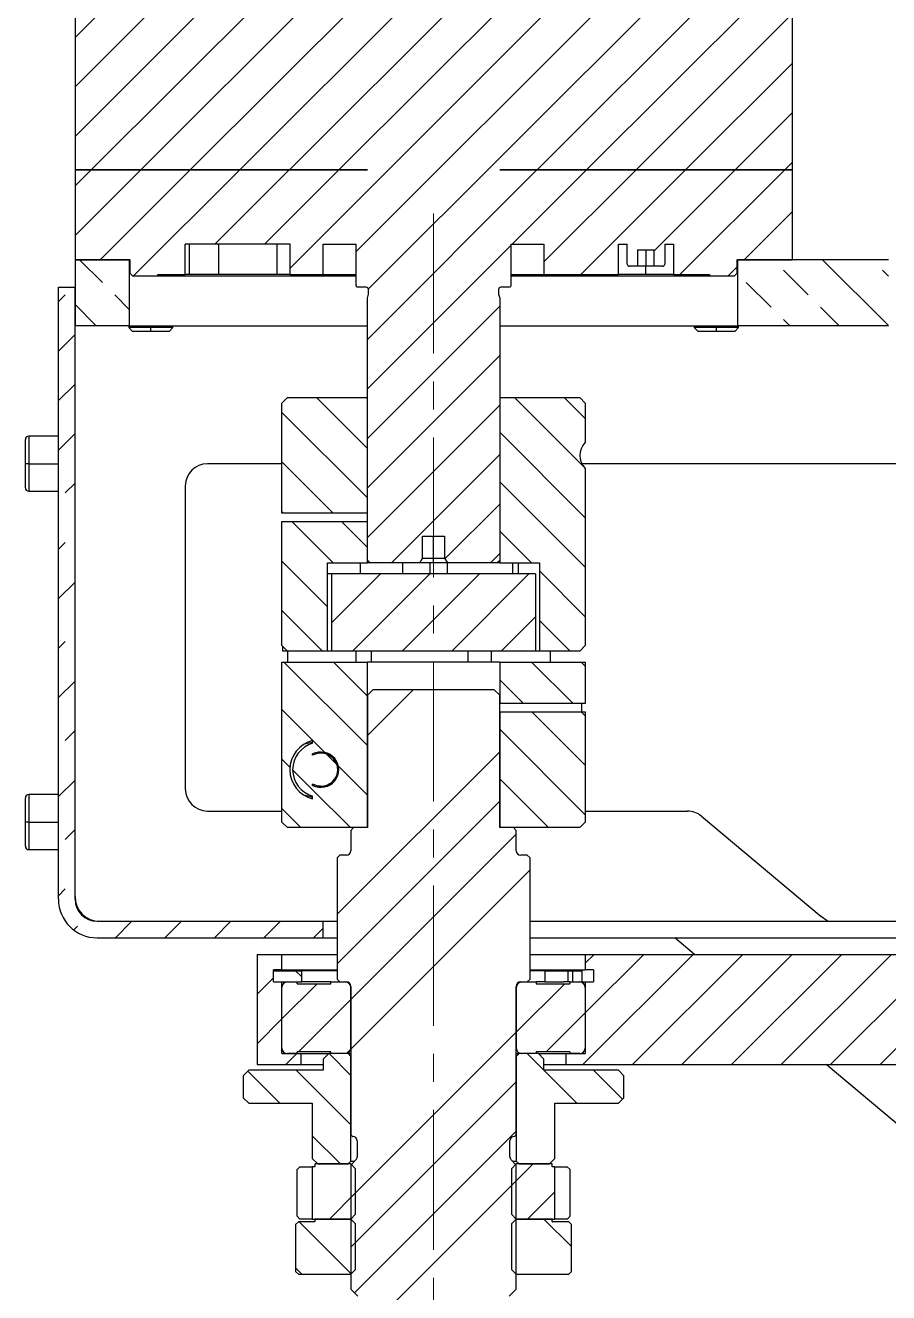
# Model space of a CAD drawing. Header units: millimetres. Extents: x 15 to 1184, y 5 to 836.
# Drawn here: x 144.6 to 222.8, y 569.6 to 684.5 of the extents above; entities that cross this region are included whole.
import ezdxf

# ---------------------------------------------------------------- set-up
doc = ezdxf.new("R2010")
doc.units = ezdxf.units.MM
doc.linetypes.add('CENTERX2', pattern=[20.32, 12.7, -2.54, 2.54, -2.54])
pattern_1 = [(135, (0, 0), (-8.98026, -8.98026), []), (135, (-2e-14, 4.49), (-8.98026, -8.98026), [3.175, -1.5875]), (135, (-3e-14, 8.98), (-8.98026, -8.98026), [3.175, -1.5875]), (135, (-5e-14, 13.47), (-8.98026, -8.98026), [3.175, -1.5875])]
pattern_2 = [(135, (0, 0), (-13.4704, -13.4704), []), (135, (-2e-14, 4.49), (-13.4704, -13.4704), []), (135, (-3e-14, 8.98), (-13.4704, -13.4704), []), (135, (-5e-14, 13.47), (-13.4704, -13.4704), [])]

msp = doc.modelspace()

# ---------------------------------------------------------------- hatches: boundary and pattern name
at = {"linetype": 'Continuous', "lineweight": 18}
h = msp.add_hatch(dxfattribs=at)
h.set_pattern_fill('ANSI31', style=0)
edge = h.paths.add_edge_path(flags=0)
edge.add_line((215.2725, 732.5925), (215.2725, 746.7925))
edge.add_line((215.2725, 746.7925), (205.6725, 746.7925))
edge.add_line((205.6725, 746.7925), (205.6725, 748.3425))
edge.add_line((205.6725, 748.3425), (203.0725, 748.3425))
edge.add_line((203.0725, 748.3425), (203.0725, 748.9425))
edge.add_line((203.0725, 748.9425), (165.8225, 748.9425))
edge.add_line((165.8225, 748.9425), (165.8225, 734.3925))
edge.add_line((165.8225, 734.3925), (164.0725, 734.3925))
edge.add_line((164.0725, 734.3925), (164.0725, 731.8925))
edge.add_line((164.0725, 731.8925), (161.5725, 731.8925))
edge.add_line((161.5725, 731.8925), (161.5725, 729.8975))
edge.add_line((161.5725, 729.8975), (149.0725, 729.8975))
edge.add_line((149.0725, 729.8975), (149.0725, 716.8975))
edge.add_line((149.0725, 716.8975), (175.5725, 716.8975))
edge.add_line((175.5725, 716.8975), (175.5725, 716.8875))
edge.add_line((175.5725, 716.8875), (149.0725, 716.8875))
edge.add_line((149.0725, 716.8875), (149.0725, 671.3975))
edge.add_line((149.0725, 671.3975), (175.5725, 671.3975))
edge.add_line((175.5725, 671.3975), (175.5725, 671.3925))
edge.add_line((175.5725, 671.3925), (149.0725, 671.3925))
edge.add_line((149.0725, 671.3925), (149.0725, 663.2425))
edge.add_line((149.0725, 663.2425), (154.0725, 663.2425))
edge.add_line((154.0725, 663.2425), (154.0725, 661.9925))
edge.add_line((154.0725, 661.9925), (154.3225, 661.7425))
edge.add_line((154.3225, 661.7425), (156.5725, 661.7425))
edge.add_line((156.5725, 661.7425), (156.5725, 661.8925))
edge.add_line((156.5725, 661.8925), (159.0725, 661.8925))
edge.add_line((159.0725, 661.8925), (159.0725, 664.6425))
edge.add_line((159.0725, 664.6425), (168.5725, 664.6425))
edge.add_line((168.5725, 664.6425), (168.5725, 661.8925))
edge.add_line((168.5725, 661.8925), (171.5725, 661.8925))
edge.add_line((171.5725, 661.8925), (171.5725, 664.6425))
edge.add_line((171.5725, 664.6425), (174.5725, 664.6425))
edge.add_line((174.5725, 664.6425), (174.5725, 660.9025))
edge.add_line((174.5725, 660.9025), (174.6154, 660.7425))
edge.add_line((174.6154, 660.7425), (175.4725, 660.7425))
edge.add_arc((175.4725, 660.5425), 0.2, 0, 90, ccw=False)
edge.add_line((175.6725, 660.5425), (175.6725, 660.1157))
edge.add_line((175.6725, 660.1157), (175.5725, 659.7425))
edge.add_line((175.5725, 659.7425), (175.5725, 635.9925))
edge.add_line((175.5725, 635.9925), (175.8225, 635.7425))
edge.add_line((175.8225, 635.7425), (180.3225, 635.7425))
edge.add_line((180.3225, 635.7425), (180.5725, 636.1755))
edge.add_line((180.5725, 636.1755), (180.5725, 638.1725))
edge.add_line((180.5725, 638.1725), (182.5725, 638.1725))
edge.add_line((182.5725, 638.1725), (182.5725, 636.1755))
edge.add_line((182.5725, 636.1755), (182.8225, 635.7425))
edge.add_line((182.8225, 635.7425), (187.3225, 635.7425))
edge.add_line((187.3225, 635.7425), (187.5725, 635.9925))
edge.add_line((187.5725, 635.9925), (187.5725, 659.7425))
edge.add_line((187.5725, 659.7425), (187.4725, 660.1157))
edge.add_line((187.4725, 660.1157), (187.4725, 660.5425))
edge.add_arc((187.6725, 660.5425), 0.2, 90, 180, ccw=False)
edge.add_line((187.6725, 660.7425), (188.5297, 660.7425))
edge.add_line((188.5297, 660.7425), (188.5725, 660.9025))
edge.add_line((188.5725, 660.9025), (188.5725, 664.6425))
edge.add_line((188.5725, 664.6425), (191.5725, 664.6425))
edge.add_line((191.5725, 664.6425), (191.5725, 661.8925))
edge.add_line((191.5725, 661.8925), (198.3225, 661.8925))
edge.add_line((198.3225, 661.8925), (198.3225, 664.6425))
edge.add_line((198.3225, 664.6425), (199.1225, 664.6425))
edge.add_line((199.1225, 664.6425), (199.1225, 662.8425))
edge.add_arc((199.3225, 662.8425), 0.2, 180, 270)
edge.add_line((199.3225, 662.6425), (200.0725, 662.6425))
edge.add_line((200.0725, 662.6425), (200.0725, 664.139))
edge.add_line((200.0725, 664.139), (201.5725, 664.139))
edge.add_line((201.5725, 664.139), (201.5725, 662.6425))
edge.add_line((201.5725, 662.6425), (202.3225, 662.6425))
edge.add_arc((202.3225, 662.8425), 0.2, 270, 360)
edge.add_line((202.5225, 662.8425), (202.5225, 664.6425))
edge.add_line((202.5225, 664.6425), (203.3225, 664.6425))
edge.add_line((203.3225, 664.6425), (203.3225, 661.8925))
edge.add_line((203.3225, 661.8925), (206.5725, 661.8925))
edge.add_line((206.5725, 661.8925), (206.5725, 661.7425))
edge.add_line((206.5725, 661.7425), (208.8225, 661.7425))
edge.add_line((208.8225, 661.7425), (209.0725, 661.9925))
edge.add_line((209.0725, 661.9925), (209.0725, 663.2425))
edge.add_line((209.0725, 663.2425), (214.0725, 663.2425))
edge.add_line((214.0725, 663.2425), (214.0725, 671.3925))
edge.add_line((214.0725, 671.3925), (187.5725, 671.3925))
edge.add_line((187.5725, 671.3925), (187.5725, 671.3975))
edge.add_line((187.5725, 671.3975), (214.0725, 671.3975))
edge.add_line((214.0725, 671.3975), (214.0725, 716.8875))
edge.add_line((214.0725, 716.8875), (187.5725, 716.8875))
edge.add_line((187.5725, 716.8875), (187.5725, 716.8975))
edge.add_line((187.5725, 716.8975), (214.0725, 716.8975))
edge.add_line((214.0725, 716.8975), (214.0725, 716.8925))
edge.add_line((214.0725, 716.8925), (215.2225, 716.8925))
edge.add_line((215.2225, 716.8925), (215.2225, 711.8432))
edge.add_line((215.2225, 711.8432), (226.7225, 711.6425))
edge.add_line((226.7225, 711.6425), (226.7225, 712.0175))
edge.add_line((226.7225, 712.0175), (228.3975, 712.0175))
edge.add_line((228.3975, 712.0175), (228.3975, 714.3425))
edge.add_line((228.3975, 714.3425), (237.9975, 714.3425))
edge.add_line((237.9975, 714.3425), (237.9975, 727.1925))
edge.add_line((237.9975, 727.1925), (228.3975, 727.1925))
edge.add_line((228.3975, 727.1925), (228.3975, 729.5175))
edge.add_line((228.3975, 729.5175), (226.7225, 729.5175))
edge.add_line((226.7225, 729.5175), (226.7225, 729.8925))
edge.add_line((226.7225, 729.8925), (215.2225, 729.6917))
edge.add_line((215.2225, 729.6917), (215.2225, 729.8925))
edge.add_line((215.2225, 729.8925), (214.0725, 729.8925))
edge.add_line((214.0725, 729.8925), (214.0725, 729.8975))
edge.add_line((214.0725, 729.8975), (203.0725, 729.8975))
edge.add_line((203.0725, 729.8975), (203.0725, 731.0425))
edge.add_line((203.0725, 731.0425), (205.6725, 731.0425))
edge.add_line((205.6725, 731.0425), (205.6725, 732.5925))
edge.add_line((205.6725, 732.5925), (215.2725, 732.5925))
h = msp.add_hatch(dxfattribs=at)
h.set_pattern_fill('DIN 201 Leichtmetall und Aluminiumlegierung', angle=90, style=0, pattern_type=2)
h.set_pattern_definition(pattern_1)
h.paths.add_polyline_path([(154.0225, 657.2425), (154.0225, 663.2425), (149.0725, 663.2425), (149.0725, 657.2425)], flags=0)
h = msp.add_hatch(dxfattribs=at)
h.set_pattern_fill('DIN 201 Leichtmetall und Aluminiumlegierung', angle=90, style=0, pattern_type=2)
h.set_pattern_definition(pattern_1)
h.paths.add_polyline_path([(222.8225, 663.2425), (209.1225, 663.2425), (209.1225, 657.2425), (222.8225, 657.2425)], flags=0)
h = msp.add_hatch(dxfattribs=at)
h.set_pattern_fill('DIN 201 Leichtmetall und Aluminiumlegierung', style=0, pattern_type=2)
h.set_pattern_definition([(45, (0, 0), (-8.98026, 8.98026), []), (45, (4.49, 0), (-8.98026, 8.98026), [3.175, -1.5875]), (45, (8.98, 0), (-8.98026, 8.98026), [3.175, -1.5875]), (45, (13.47, 0), (-8.98026, 8.98026), [3.175, -1.5875])])
edge = h.paths.add_edge_path(flags=0)
edge.add_line((149.0725, 660.7425), (147.5725, 660.7425))
edge.add_line((147.5725, 660.7425), (147.5725, 605.2425))
edge.add_arc((151.0725, 605.2425), 3.5, 180, 270)
edge.add_line((151.0725, 601.7425), (171.5725, 601.7425))
edge.add_line((171.5725, 601.7425), (171.5725, 603.2425))
edge.add_line((171.5725, 603.2425), (151.0725, 603.2425))
edge.add_arc((151.0725, 605.2425), 2, 180, 270, ccw=False)
edge.add_line((149.0725, 605.2425), (149.0725, 660.7425))
h = msp.add_hatch(dxfattribs=at)
h.set_pattern_fill('ANSI31', angle=90, style=0)
h.paths.add_polyline_path([(175.5725, 650.7425), (168.3225, 650.7425), (167.8225, 650.2425), (167.8225, 640.2425), (175.5725, 640.2425)], flags=0)
h = msp.add_hatch(dxfattribs=at)
h.set_pattern_fill('ANSI31', angle=90, style=0)
edge = h.paths.add_edge_path(flags=0)
edge.add_line((194.8225, 650.7425), (187.5725, 650.7425))
edge.add_line((187.5725, 650.7425), (187.5725, 635.7425))
edge.add_line((187.5725, 635.7425), (191.1763, 635.7425))
edge.add_line((191.1763, 635.7425), (191.1763, 627.7425))
edge.add_line((191.1763, 627.7425), (194.8225, 627.7425))
edge.add_line((194.8225, 627.7425), (195.3225, 628.2425))
edge.add_line((195.3225, 628.2425), (195.3225, 644.3006))
edge.add_ellipse((199.8559, 645.4925), major_axis=(5.0279, 0), ratio=0.54694414, start_angle=165.306637, end_angle=194.73029, ccw=False)
edge.add_line((195.3221, 646.6813), (195.3225, 650.2425))
edge.add_line((195.3225, 650.2425), (194.8225, 650.7425))
h = msp.add_hatch(dxfattribs=at)
h.set_pattern_fill('ANSI31', angle=90, style=0)
h.paths.add_polyline_path([(171.9687, 635.7425), (175.5725, 635.7425), (175.5725, 639.4925), (167.8225, 639.4925), (167.8225, 628.2425), (168.3225, 627.7425), (171.9687, 627.7425)], flags=0)
h = msp.add_hatch(dxfattribs=at)
h.set_pattern_fill('ANSI31', style=0)
h.paths.add_polyline_path([(172.3381, 634.7425), (172.3381, 627.7425), (190.8069, 627.7425), (190.8069, 634.7425)], flags=0)
h = msp.add_hatch(dxfattribs=at)
h.set_pattern_fill('ANSI31', angle=90, style=0)
h.paths.add_polyline_path([(168.3225, 611.7425), (175.5725, 611.7425), (175.5725, 626.7425), (167.8225, 626.7425), (167.8225, 612.2425)], flags=0)
edge = h.paths.add_edge_path(flags=0)
edge.add_line((170.6087, 614.6016), (170.6087, 614.3412))
edge.add_ellipse((171.355, 616.9925), major_axis=(-2.8098, 0), ratio=0.97871586, start_angle=-74.276947, end_angle=74.276947, ccw=False)
edge.add_line((170.6087, 619.6437), (170.6087, 619.3834))
edge.add_ellipse((171.355, 616.9925), major_axis=(-2.5544, 0), ratio=0.97871586, start_angle=287.336905, end_angle=432.663095)
edge = h.paths.add_edge_path(flags=0)
edge.add_ellipse((171.355, 616.9925), major_axis=(-1.5326, 0), ratio=0.97871586, start_angle=60.329797, end_angle=299.670203)
edge.add_line((170.6087, 618.3026), (170.6087, 618.416))
edge.add_ellipse((171.355, 616.9925), major_axis=(-1.6348, 0), ratio=0.97871586, start_angle=62.331244, end_angle=297.668756, ccw=False)
edge.add_line((170.6087, 615.5689), (170.6087, 615.6823))
h = msp.add_hatch(dxfattribs=at)
h.set_pattern_fill('ANSI31', angle=90, style=0)
h.paths.add_polyline_path([(195.3225, 626.7425), (187.5725, 626.7425), (187.5725, 622.9925), (195.3225, 622.9925)], flags=0)
h = msp.add_hatch(dxfattribs=at)
h.set_pattern_fill('DIN 201 Stahl und Stahlguss', style=0, pattern_type=2)
h.set_pattern_definition([(45, (0, 0), (-13.4704, 13.4704), []), (45, (4.49, 0), (-13.4704, 13.4704), []), (45, (8.98, 0), (-13.4704, 13.4704), []), (45, (13.47, 0), (-13.4704, 13.4704), [])])
edge = h.paths.add_edge_path(flags=0)
edge.add_line((187.6975, 556.2759), (187.8225, 556.7425))
edge.add_line((187.8225, 556.7425), (187.8225, 569.0425))
edge.add_arc((188.0225, 569.0425), 0.2, 90, 180, ccw=False)
edge.add_line((188.0225, 569.2425), (188.4225, 569.2425))
edge.add_line((188.4225, 569.2425), (189.0725, 569.8925))
edge.add_line((189.0725, 569.8925), (189.0725, 581.1425))
edge.add_line((189.0725, 581.1425), (188.6147, 581.6003))
edge.add_arc((188.8975, 581.8831), 0.4, 180, 225, ccw=False)
edge.add_line((188.4975, 581.8831), (188.4975, 583.3425))
edge.add_arc((188.8975, 583.3425), 0.4, 90, 180, ccw=False)
edge.add_line((188.8975, 583.7425), (188.9225, 583.7425))
edge.add_line((188.9225, 583.7425), (189.0725, 583.8925))
edge.add_line((189.0725, 583.8925), (189.0725, 597.3425))
edge.add_arc((189.4725, 597.3425), 0.4, 90, 180, ccw=False)
edge.add_line((189.4725, 597.7425), (190.0725, 597.7425))
edge.add_line((190.0725, 597.7425), (190.3225, 597.9925))
edge.add_line((190.3225, 597.9925), (190.3225, 608.9925))
edge.add_line((190.3225, 608.9925), (190.0725, 609.2425))
edge.add_line((190.0725, 609.2425), (189.4725, 609.2425))
edge.add_arc((189.4725, 609.6425), 0.4, 180, 270, ccw=False)
edge.add_line((189.0725, 609.6425), (189.0725, 611.4925))
edge.add_line((189.0725, 611.4925), (188.8225, 611.7425))
edge.add_line((188.8225, 611.7425), (187.5725, 611.7425))
edge.add_line((187.5725, 611.7425), (187.5725, 623.7425))
edge.add_line((187.5725, 623.7425), (187.0725, 624.2425))
edge.add_line((187.0725, 624.2425), (176.0725, 624.2425))
edge.add_line((176.0725, 624.2425), (175.5725, 623.7425))
edge.add_line((175.5725, 623.7425), (175.5725, 611.7425))
edge.add_line((175.5725, 611.7425), (174.3225, 611.7425))
edge.add_line((174.3225, 611.7425), (174.0725, 611.4925))
edge.add_line((174.0725, 611.4925), (174.0725, 609.6425))
edge.add_arc((173.6725, 609.6425), 0.4, 270, 360, ccw=False)
edge.add_line((173.6725, 609.2425), (173.0725, 609.2425))
edge.add_line((173.0725, 609.2425), (172.8225, 608.9925))
edge.add_line((172.8225, 608.9925), (172.8225, 597.9925))
edge.add_line((172.8225, 597.9925), (173.0725, 597.7425))
edge.add_line((173.0725, 597.7425), (173.6725, 597.7425))
edge.add_arc((173.6725, 597.3425), 0.4, 0, 90, ccw=False)
edge.add_line((174.0725, 597.3425), (174.0725, 583.8925))
edge.add_line((174.0725, 583.8925), (174.2225, 583.7425))
edge.add_line((174.2225, 583.7425), (174.2475, 583.7425))
edge.add_arc((174.2475, 583.3425), 0.4, 0, 90, ccw=False)
edge.add_line((174.6475, 583.3425), (174.6475, 581.8831))
edge.add_arc((174.2475, 581.8831), 0.4, 315, 360, ccw=False)
edge.add_line((174.5304, 581.6003), (174.0725, 581.1425))
edge.add_line((174.0725, 581.1425), (174.0725, 569.8925))
edge.add_line((174.0725, 569.8925), (174.7225, 569.2425))
edge.add_line((174.7225, 569.2425), (175.1225, 569.2425))
edge.add_arc((175.1225, 569.0425), 0.2, 0, 90, ccw=False)
edge.add_line((175.3225, 569.0425), (175.3225, 556.7425))
edge.add_line((175.3225, 556.7425), (175.4475, 556.2759))
edge.add_line((175.4475, 556.2759), (175.4475, 451.9925))
edge.add_line((175.4475, 451.9925), (175.6975, 451.7425))
edge.add_line((175.6975, 451.7425), (175.8725, 451.7425))
edge.add_arc((175.8725, 451.5425), 0.2, 0, 90, ccw=False)
edge.add_line((176.0725, 451.5425), (176.0725, 429.4925))
edge.add_line((176.0725, 429.4925), (176.3225, 429.2425))
edge.add_line((176.3225, 429.2425), (176.5725, 429.2425))
edge.add_line((176.5725, 429.2425), (176.5725, 416.5925))
edge.add_line((176.5725, 416.5925), (177.4225, 415.7425))
edge.add_line((177.4225, 415.7425), (177.4475, 415.7425))
edge.add_line((177.4475, 415.7425), (177.4475, 412.2425))
edge.add_line((177.4475, 412.2425), (177.9475, 411.7425))
edge.add_line((177.9475, 411.7425), (185.1975, 411.7425))
edge.add_line((185.1975, 411.7425), (185.6975, 412.2425))
edge.add_line((185.6975, 412.2425), (185.6975, 415.7425))
edge.add_line((185.6975, 415.7425), (185.7225, 415.7425))
edge.add_line((185.7225, 415.7425), (186.5725, 416.5925))
edge.add_line((186.5725, 416.5925), (186.5725, 429.2425))
edge.add_line((186.5725, 429.2425), (186.8225, 429.2425))
edge.add_line((186.8225, 429.2425), (187.0725, 429.4925))
edge.add_line((187.0725, 429.4925), (187.0725, 451.5425))
edge.add_arc((187.2725, 451.5425), 0.2, 90, 180, ccw=False)
edge.add_line((187.2725, 451.7425), (187.4475, 451.7425))
edge.add_line((187.4475, 451.7425), (187.6975, 451.9925))
edge.add_line((187.6975, 451.9925), (187.6975, 556.2759))
h = msp.add_hatch(dxfattribs=at)
h.set_pattern_fill('ANSI31', angle=90, style=0)
h.paths.add_polyline_path([(195.3225, 622.2425), (187.5725, 622.2425), (187.5725, 611.7425), (194.8225, 611.7425), (195.3225, 612.2425)], flags=0)
h = msp.add_hatch(dxfattribs=at)
h.set_pattern_fill('ANSI31', style=0)
h.paths.add_polyline_path([(165.5725, 590.2425), (169.5725, 590.2425), (169.5725, 591.2425), (167.8225, 591.2425), (167.8225, 597.7425), (167.0725, 597.7425), (167.0725, 598.8425), (167.8225, 598.8425), (167.8225, 600.2425), (165.5725, 600.2425)], flags=0)
h = msp.add_hatch(dxfattribs=at)
h.set_pattern_fill('ANSI31', style=0)
h.paths.add_polyline_path([(195.3225, 591.2425), (193.5725, 591.2425), (193.5725, 590.2425), (231.5725, 590.2425), (231.5725, 600.2425), (195.3225, 600.2425), (195.3225, 598.8425), (196.0725, 598.8425), (196.0725, 597.7425), (195.3225, 597.7425)], flags=0)
h = msp.add_hatch(dxfattribs=at)
h.set_pattern_fill('ANSI31', angle=90, style=0)
h.paths.add_polyline_path([(167.0725, 597.7425), (169.6225, 597.7425), (169.6225, 598.7425), (167.0725, 598.7425)], flags=0)
h = msp.add_hatch(dxfattribs=at)
h.set_pattern_fill('ANSI31', style=0)
edge = h.paths.add_edge_path(flags=0)
edge.add_line((172.2725, 591.4135), (172.2725, 591.2425))
edge.add_line((172.2725, 591.2425), (173.5725, 591.2425))
edge.add_arc((173.5725, 591.7425), 0.5, 270, 360)
edge.add_line((174.0725, 591.7425), (174.0725, 597.2425))
edge.add_arc((173.5725, 597.2425), 0.5, 0, 90)
edge.add_line((173.5725, 597.7425), (172.2725, 597.7425))
edge.add_line((172.2725, 597.7425), (172.2725, 597.5715))
edge.add_line((172.2725, 597.5715), (169.2225, 597.5715))
edge.add_line((169.2225, 597.5715), (169.2225, 597.7425))
edge.add_line((169.2225, 597.7425), (168.3225, 597.7425))
edge.add_arc((168.3225, 597.2425), 0.5, 90, 180)
edge.add_line((167.8225, 597.2425), (167.8225, 591.7425))
edge.add_arc((168.3225, 591.7425), 0.5, 180, 270)
edge.add_line((168.3225, 591.2425), (169.2225, 591.2425))
edge.add_line((169.2225, 591.2425), (169.2225, 591.4135))
edge.add_line((169.2225, 591.4135), (172.2725, 591.4135))
h = msp.add_hatch(dxfattribs=at)
h.set_pattern_fill('ANSI31', style=0)
edge = h.paths.add_edge_path(flags=0)
edge.add_line((190.8725, 591.2425), (190.8725, 591.4135))
edge.add_line((190.8725, 591.4135), (193.9225, 591.4135))
edge.add_line((193.9225, 591.4135), (193.9225, 591.2425))
edge.add_line((193.9225, 591.2425), (194.8225, 591.2425))
edge.add_arc((194.8225, 591.7425), 0.5, 270, 360)
edge.add_line((195.3225, 591.7425), (195.3225, 597.2425))
edge.add_arc((194.8225, 597.2425), 0.5, 0, 90)
edge.add_line((194.8225, 597.7425), (193.9225, 597.7425))
edge.add_line((193.9225, 597.7425), (193.9225, 597.5715))
edge.add_line((193.9225, 597.5715), (190.8725, 597.5715))
edge.add_line((190.8725, 597.5715), (190.8725, 597.7425))
edge.add_line((190.8725, 597.7425), (189.5725, 597.7425))
edge.add_arc((189.5725, 597.2425), 0.5, 90, 180)
edge.add_line((189.0725, 597.2425), (189.0725, 591.7425))
edge.add_arc((189.5725, 591.7425), 0.5, 180, 270)
edge.add_line((189.5725, 591.2425), (190.8725, 591.2425))
h = msp.add_hatch(dxfattribs=at)
h.set_pattern_fill('DIN 201 Stahl und Stahlguss', angle=90, style=0, pattern_type=2)
h.set_pattern_definition(pattern_2)
h.paths.add_polyline_path([(164.3225, 587.2425), (164.8225, 586.7425), (170.5725, 586.7425), (170.5725, 581.7425), (171.0725, 581.2425), (173.8225, 581.2425), (174.0725, 581.4925), (174.0725, 590.9925), (173.8225, 591.2425), (172.0725, 591.2425), (171.5725, 590.7425), (171.5725, 589.7425), (164.8225, 589.7425), (164.3225, 589.2425)], flags=0)
h = msp.add_hatch(dxfattribs=at)
h.set_pattern_fill('DIN 201 Stahl und Stahlguss', angle=90, style=0, pattern_type=2)
h.set_pattern_definition(pattern_2)
h.paths.add_polyline_path([(192.5725, 581.7425), (192.5725, 586.7425), (198.3225, 586.7425), (198.8225, 587.2425), (198.8225, 589.2425), (198.3225, 589.7425), (191.5725, 589.7425), (191.5725, 590.7425), (191.0725, 591.2425), (189.3225, 591.2425), (189.0725, 590.9925), (189.0725, 581.4925), (189.3225, 581.2425), (192.0725, 581.2425)], flags=0)
h = msp.add_hatch(dxfattribs=at)
h.set_pattern_fill('ANSI32', style=0)
edge = h.paths.add_edge_path(flags=0)
edge.add_line((170.7975, 580.9925), (170.5725, 580.9925))
edge.add_line((170.5725, 580.9925), (170.5725, 576.2425))
edge.add_line((170.5725, 576.2425), (174.0725, 576.2425))
edge.add_line((174.0725, 576.2425), (174.4785, 576.6485))
edge.add_line((174.4785, 576.6485), (174.4785, 580.8365))
edge.add_line((174.4785, 580.8365), (174.0725, 581.2425))
edge.add_line((174.0725, 581.2425), (170.8475, 581.2425))
edge.add_arc((170.8475, 581.2175), 0.025, 90, 180)
edge.add_line((170.8225, 581.2175), (170.8225, 581.0175))
edge.add_arc((170.7975, 581.0175), 0.025, 270, 360, ccw=False)
h = msp.add_hatch(dxfattribs=at)
h.set_pattern_fill('ANSI32', style=0)
edge = h.paths.add_edge_path(flags=0)
edge.add_line((189.0725, 576.2425), (192.5725, 576.2425))
edge.add_line((192.5725, 576.2425), (192.5725, 580.9925))
edge.add_line((192.5725, 580.9925), (192.3475, 580.9925))
edge.add_arc((192.3475, 581.0175), 0.025, 180, 270, ccw=False)
edge.add_line((192.3225, 581.0175), (192.3225, 581.2175))
edge.add_arc((192.2975, 581.2175), 0.025, 0, 90)
edge.add_line((192.2975, 581.2425), (189.0725, 581.2425))
edge.add_line((189.0725, 581.2425), (188.6665, 580.8365))
edge.add_line((188.6665, 580.8365), (188.6665, 576.6485))
edge.add_line((188.6665, 576.6485), (189.0725, 576.2425))
h = msp.add_hatch(dxfattribs=at)
h.set_pattern_fill('ANSI32', angle=90, style=0)
edge = h.paths.add_edge_path(flags=0)
edge.add_line((169.3225, 575.9925), (169.0725, 575.7425))
edge.add_line((169.0725, 575.7425), (169.0725, 571.4925))
edge.add_line((169.0725, 571.4925), (169.3225, 571.2425))
edge.add_line((169.3225, 571.2425), (174.0725, 571.2425))
edge.add_line((174.0725, 571.2425), (174.4785, 571.6485))
edge.add_line((174.4785, 571.6485), (174.4785, 575.8365))
edge.add_line((174.4785, 575.8365), (174.0725, 576.2425))
edge.add_line((174.0725, 576.2425), (170.8475, 576.2425))
edge.add_arc((170.8475, 576.2175), 0.025, 90, 180)
edge.add_line((170.8225, 576.2175), (170.8225, 576.0175))
edge.add_arc((170.7975, 576.0175), 0.025, 270, 360, ccw=False)
edge.add_line((170.7975, 575.9925), (169.3225, 575.9925))
h = msp.add_hatch(dxfattribs=at)
h.set_pattern_fill('ANSI32', angle=90, style=0)
edge = h.paths.add_edge_path(flags=0)
edge.add_line((194.0725, 571.4925), (194.0725, 575.7425))
edge.add_line((194.0725, 575.7425), (193.8225, 575.9925))
edge.add_line((193.8225, 575.9925), (192.3475, 575.9925))
edge.add_arc((192.3475, 576.0175), 0.025, 180, 270, ccw=False)
edge.add_line((192.3225, 576.0175), (192.3225, 576.2175))
edge.add_arc((192.2975, 576.2175), 0.025, 0, 90)
edge.add_line((192.2975, 576.2425), (189.0725, 576.2425))
edge.add_line((189.0725, 576.2425), (188.6665, 575.8365))
edge.add_line((188.6665, 575.8365), (188.6665, 571.6485))
edge.add_line((188.6665, 571.6485), (189.0725, 571.2425))
edge.add_line((189.0725, 571.2425), (193.8225, 571.2425))
edge.add_line((193.8225, 571.2425), (194.0725, 571.4925))

# ---------------------------------------------------------------- linework, layer by layer
at = {"color": 7, "linetype": 'Continuous', "lineweight": 25}
for p, q in [((149.0725, 716.8875), (149.0725, 671.3975)), ((214.0725, 716.8875), (214.0725, 671.3975)), ((149.0725, 671.3975), (175.5725, 671.3975)), ((149.0725, 671.3925), (149.0725, 663.2425)), ((175.5725, 671.3925), (149.0725, 671.3925)), ((152.69, 671.3975), (152.69, 671.3925)), ((159.19, 671.3925), (159.19, 671.3975)), ((175.5725, 671.3925), (175.5725, 671.3975)), ((187.5725, 671.3975), (214.0725, 671.3975)), ((187.5725, 671.3975), (187.5725, 671.3925)), ((214.0725, 671.3925), (187.5725, 671.3925)), ((203.955, 671.3975), (203.955, 671.3925)), ((210.455, 671.3925), (210.455, 671.3975)), ((214.0725, 671.3925), (214.0725, 663.2425)), ((168.5725, 664.6425), (159.0725, 664.6425)), ((159.0725, 661.8925), (159.0725, 664.6425)), ((159.426, 664.6425), (159.426, 661.8925)), ((162.0786, 664.6425), (162.0786, 661.8925)), ((167.3532, 664.6425), (167.3532, 661.8925)), ((168.5725, 661.8925), (168.5725, 664.6425)), ((171.5725, 664.6425), (174.5725, 664.6425)), ((171.5725, 661.8925), (171.5725, 664.6425)), ((174.5725, 660.9025), (174.5725, 664.6425)), ((188.5725, 664.6425), (191.5725, 664.6425)), ((188.5725, 664.6425), (188.5725, 660.9025)), ((191.5725, 664.6425), (191.5725, 661.8925)), ((198.3225, 664.6425), (199.1225, 664.6425)), ((198.3225, 661.8925), (198.3225, 664.6425)), ((199.1225, 662.8425), (199.1225, 664.6425)), ((202.5225, 664.6425), (203.3225, 664.6425)), ((202.5225, 664.6425), (202.5225, 662.8425)), ((203.3225, 664.6425), (203.3225, 661.8925)), ((149.0725, 663.2425), (154.0725, 663.2425)), ((149.0725, 663.2425), (149.0725, 657.2425)), ((154.0225, 663.2425), (149.0725, 663.2425)), ((154.0225, 657.2425), (154.0225, 663.2425)), ((154.0725, 661.9925), (154.0725, 663.2425)), ((200.0725, 664.139), (201.5725, 664.139)), ((200.0725, 664.139), (200.0725, 662.6425)), ((200.8225, 664.139), (200.8225, 662.6425)), ((201.5725, 662.6425), (201.5725, 664.139)), ((209.0725, 663.2425), (214.0725, 663.2425)), ((209.0725, 663.2425), (209.0725, 661.9925)), ((209.1225, 663.2425), (209.1225, 657.2425)), ((222.8225, 663.2425), (209.1225, 663.2425)), ((154.3225, 661.7425), (154.0725, 661.9925)), ((200.0725, 662.6425), (199.3225, 662.6425)), ((200.8225, 662.6425), (200.0725, 662.6425)), ((201.5725, 662.6425), (200.8225, 662.6425)), ((202.3225, 662.6425), (201.5725, 662.6425)), ((209.0725, 661.9925), (208.8225, 661.7425)), ((156.5725, 661.7425), (154.3225, 661.7425)), ((156.5725, 661.8925), (159.0725, 661.8925)), ((156.5725, 661.7425), (156.5725, 661.8925)), ((174.5725, 661.7425), (156.5725, 661.7425)), ((159.426, 661.8925), (159.0725, 661.8925)), ((162.0786, 661.8925), (159.426, 661.8925)), ((167.3532, 661.8925), (162.0786, 661.8925)), ((168.5725, 661.8925), (167.3532, 661.8925)), ((168.5725, 661.8925), (171.5725, 661.8925)), ((171.5725, 661.8925), (174.5725, 661.8925)), ((174.6154, 660.7425), (174.5725, 660.9025)), ((188.5725, 660.9025), (188.5297, 660.7425)), ((188.5725, 661.8925), (191.5725, 661.8925)), ((206.5725, 661.7425), (188.5725, 661.7425)), ((191.5725, 661.8925), (198.3225, 661.8925)), ((200.8225, 661.8925), (198.3225, 661.8925)), ((203.3225, 661.8925), (200.8225, 661.8925)), ((203.3225, 661.8925), (206.5725, 661.8925)), ((206.5725, 661.8925), (206.5725, 661.7425)), ((208.8225, 661.7425), (206.5725, 661.7425)), ((147.5725, 605.2425), (147.5725, 660.7425)), ((147.5725, 660.7425), (149.0725, 660.7425)), ((149.0725, 605.2425), (149.0725, 660.7425)), ((175.4725, 660.7425), (174.6154, 660.7425)), ((175.5725, 659.7425), (175.6725, 660.1157)), ((175.5725, 635.9925), (175.5725, 659.7425)), ((175.6725, 660.1157), (175.6725, 660.5425)), ((187.4725, 660.5425), (187.4725, 660.1157)), ((187.4725, 660.1157), (187.5725, 659.7425)), ((187.5725, 659.7425), (187.5725, 635.9925)), ((188.5297, 660.7425), (187.6725, 660.7425)), ((154.0225, 657.2425), (149.0725, 657.2425)), ((153.94, 657.2425), (153.94, 657.0807)), ((153.94, 657.0807), (154.2783, 656.7425)), ((155.94, 657.0807), (153.94, 657.0807)), ((154.0225, 657.2425), (175.5725, 657.2425)), ((155.94, 656.7425), (154.2783, 656.7425)), ((157.94, 657.0807), (155.94, 657.0807)), ((155.94, 656.7425), (155.94, 657.0807)), ((157.6017, 656.7425), (155.94, 656.7425)), ((157.6017, 656.7425), (157.94, 657.0807)), ((157.94, 657.0807), (157.94, 657.2425)), ((187.5725, 657.2425), (209.1225, 657.2425)), ((205.205, 657.2425), (205.205, 657.0807)), ((205.205, 657.0807), (205.5433, 656.7425)), ((207.205, 657.0807), (205.205, 657.0807)), ((207.205, 656.7425), (205.5433, 656.7425)), ((209.205, 657.0807), (207.205, 657.0807)), ((207.205, 656.7425), (207.205, 657.0807)), ((208.8667, 656.7425), (207.205, 656.7425)), ((208.8667, 656.7425), (209.205, 657.0807)), ((222.8225, 657.2425), (209.1225, 657.2425)), ((209.205, 657.0807), (209.205, 657.2425)), ((167.8225, 650.2425), (168.3225, 650.7425)), ((168.3225, 650.7425), (175.5725, 650.7425)), ((175.5725, 640.2425), (175.5725, 650.7425)), ((187.5725, 650.7425), (187.5725, 635.7425)), ((187.5725, 650.7425), (194.8225, 650.7425)), ((194.8225, 650.7425), (195.3225, 650.2425)), ((167.8225, 640.2425), (167.8225, 650.2425)), ((195.3225, 650.2425), (195.3225, 646.6791)), ((147.5725, 647.2425), (144.8725, 647.2425)), ((144.5725, 644.7425), (144.5725, 646.9425)), ((144.8725, 644.7425), (144.5725, 644.7425)), ((144.5725, 642.5425), (144.5725, 644.7425)), ((144.8725, 644.7425), (147.5725, 644.7425)), ((167.8225, 644.7425), (161.0725, 644.7425)), ((224.5725, 644.7425), (195.0186, 644.7425)), ((195.3225, 644.3006), (195.3225, 628.2425)), ((159.0725, 642.7425), (159.0725, 615.2425)), ((144.8725, 642.2425), (147.5725, 642.2425)), ((175.5725, 640.2425), (167.8225, 640.2425)), ((167.8225, 628.2425), (167.8225, 639.4925)), ((167.8225, 639.4925), (175.5725, 639.4925)), ((175.5725, 635.7425), (175.5725, 639.4925)), ((180.5725, 638.1725), (182.5725, 638.1725)), ((180.5725, 636.1755), (180.5725, 638.1725)), ((181.5725, 636.1755), (181.5725, 638.1725)), ((182.5725, 638.1725), (182.5725, 636.1755)), ((171.9687, 627.7425), (171.9687, 635.7425)), ((171.9687, 635.7425), (175.5725, 635.7425)), ((174.9213, 635.7425), (174.9213, 634.7425)), ((175.8225, 635.7425), (175.5725, 635.9925)), ((175.8225, 635.7425), (175.5725, 635.7425)), ((180.3225, 635.7425), (175.8225, 635.7425)), ((178.7739, 634.7425), (178.7739, 635.7425)), ((180.3225, 635.7425), (180.5725, 636.1755)), ((181.5725, 635.7425), (180.3225, 635.7425)), ((180.5725, 636.1755), (181.5725, 636.1755)), ((181.2538, 634.7425), (181.2538, 635.7425)), ((181.5725, 635.7425), (181.5725, 636.1755)), ((181.5725, 636.1755), (182.5725, 636.1755)), ((182.8225, 635.7425), (181.5725, 635.7425)), ((182.5725, 636.1755), (182.8225, 635.7425)), ((187.3225, 635.7425), (182.8225, 635.7425)), ((182.8293, 634.7425), (182.8293, 635.7425)), ((187.5725, 635.9925), (187.3225, 635.7425)), ((187.5725, 635.7425), (187.3225, 635.7425)), ((187.5725, 635.7425), (191.1763, 635.7425)), ((188.7459, 634.7425), (188.7459, 635.7425)), ((189.2659, 634.7425), (189.2659, 635.7425)), ((191.1763, 635.7425), (191.1763, 627.7425)), ((172.3381, 634.7425), (171.9687, 634.7425)), ((172.3381, 627.7425), (172.3381, 634.7425)), ((190.8069, 634.7425), (172.3381, 634.7425)), ((190.8069, 634.7425), (190.8069, 627.7425)), ((168.3225, 627.7425), (167.8225, 628.2425)), ((167.8966, 627.7425), (167.8966, 628.1684)), ((168.3225, 627.7425), (167.8966, 627.7425)), ((171.9687, 627.7425), (168.3225, 627.7425)), ((168.3599, 626.7425), (168.3599, 627.7425)), ((172.3381, 627.7425), (171.9687, 627.7425)), ((190.8069, 627.7425), (172.3381, 627.7425)), ((174.5212, 627.7425), (174.5212, 626.7425)), ((175.9071, 627.7425), (175.9071, 626.7425)), ((184.6659, 627.7425), (184.6659, 626.7425)), ((186.7872, 627.7425), (186.7872, 626.7425)), ((191.1763, 627.7425), (190.8069, 627.7425)), ((194.8225, 627.7425), (191.1763, 627.7425)), ((192.1432, 627.7425), (192.1432, 626.7425)), ((195.3225, 628.2425), (194.8225, 627.7425)), ((167.8225, 612.2425), (167.8225, 626.7425)), ((167.8225, 626.7425), (175.5725, 626.7425)), ((175.5725, 611.7425), (175.5725, 626.7425)), ((187.5725, 626.7425), (175.5725, 626.7425)), ((187.5725, 626.7425), (187.5725, 622.9925)), ((187.5725, 626.7425), (195.3225, 626.7425)), ((195.3225, 626.7425), (195.3225, 622.9925)), ((175.5725, 623.7425), (176.0725, 624.2425)), ((187.0725, 624.2425), (176.0725, 624.2425)), ((187.0725, 624.2425), (187.5725, 623.7425)), ((175.5725, 623.7425), (175.5725, 611.7425)), ((187.5725, 611.7425), (187.5725, 623.7425)), ((195.3225, 622.9925), (187.5725, 622.9925)), ((194.9763, 622.9925), (194.9763, 622.2425)), ((187.5725, 622.2425), (187.5725, 611.7425)), ((187.5725, 622.2425), (195.3225, 622.2425)), ((195.3225, 622.2425), (195.3225, 612.2425)), ((170.6087, 619.3834), (170.6087, 619.6437)), ((170.6087, 618.3026), (170.6087, 618.416)), ((171.355, 618.4925), (171.3236, 618.4925)), ((170.6087, 615.5689), (170.6087, 615.6823)), ((171.3236, 615.4925), (171.355, 615.4925)), ((144.5725, 612.2425), (144.5725, 614.4425)), ((147.5725, 614.7425), (144.8725, 614.7425)), ((170.4854, 614.4102), (170.6087, 614.448)), ((170.6087, 614.3412), (170.6087, 614.6016)), ((161.0725, 613.2425), (167.8225, 613.2425)), ((195.3225, 613.2425), (204.5739, 613.2425)), ((205.8595, 612.7745), (216.7158, 603.665)), ((144.8725, 612.2425), (144.5725, 612.2425)), ((144.5725, 610.0425), (144.5725, 612.2425)), ((144.8725, 612.2425), (147.5725, 612.2425)), ((168.3225, 611.7425), (167.8225, 612.2425)), ((175.5725, 611.7425), (168.3225, 611.7425)), ((174.0725, 611.4925), (174.3225, 611.7425)), ((174.0725, 611.4925), (174.0725, 609.6425)), ((175.5725, 611.7425), (174.3225, 611.7425)), ((194.8225, 611.7425), (187.5725, 611.7425)), ((188.8225, 611.7425), (187.5725, 611.7425)), ((188.8225, 611.7425), (189.0725, 611.4925)), ((189.0725, 609.6425), (189.0725, 611.4925)), ((195.3225, 612.2425), (194.8225, 611.7425)), ((144.8725, 609.7425), (147.5725, 609.7425)), ((172.8225, 608.9925), (173.0725, 609.2425)), ((173.6725, 609.2425), (173.0725, 609.2425)), ((190.0725, 609.2425), (189.4725, 609.2425)), ((190.0725, 609.2425), (190.3225, 608.9925)), ((172.8225, 608.9925), (172.8225, 597.9925)), ((190.3225, 597.9925), (190.3225, 608.9925)), ((217.2845, 603.2425), (216.7158, 603.665)), ((151.0725, 603.2425), (171.5725, 603.2425)), ((171.5725, 601.7425), (171.5725, 603.2425)), ((171.5725, 603.2425), (172.8225, 603.2425)), ((190.3225, 603.2425), (237.0725, 603.2425)), ((151.0725, 601.7425), (171.5725, 601.7425)), ((171.5725, 601.7425), (172.8225, 601.7425)), ((190.3225, 601.7425), (237.0725, 601.7425)), ((205.2374, 600.2425), (203.4498, 601.7425)), ((165.5725, 600.2425), (165.5725, 590.2425)), ((165.5725, 600.2425), (167.8225, 600.2425)), ((167.8225, 598.8425), (167.8225, 600.2425)), ((167.8225, 600.2425), (172.8225, 600.2425)), ((190.3225, 600.2425), (195.3225, 600.2425)), ((195.3225, 600.2425), (195.3225, 598.8425)), ((195.3225, 600.2425), (231.5725, 600.2425)), ((167.0725, 597.7425), (167.0725, 598.8425)), ((167.8225, 598.8425), (167.0725, 598.8425)), ((167.8225, 598.8425), (172.8225, 598.8425)), ((190.3225, 598.8425), (195.3225, 598.8425)), ((196.0725, 598.8425), (195.3225, 598.8425)), ((196.0725, 598.8425), (196.0725, 597.7425)), ((167.0725, 597.7425), (167.0725, 598.7425)), ((167.0725, 598.7425), (169.6225, 598.7425)), ((167.0725, 597.7425), (169.6225, 597.7425)), ((167.0725, 597.7425), (167.8225, 597.7425)), ((167.8225, 591.2425), (167.8225, 597.7425)), ((168.3225, 597.7425), (169.2225, 597.7425)), ((169.2225, 597.5715), (169.2225, 597.7425)), ((169.6225, 597.7425), (169.6225, 598.7425)), ((172.8225, 598.7425), (169.6225, 598.7425)), ((172.2725, 597.7425), (169.6225, 597.7425)), ((172.2725, 597.5715), (172.2725, 597.7425)), ((172.2725, 597.7425), (173.5725, 597.7425)), ((173.0725, 597.7425), (172.8225, 597.9925)), ((173.0725, 597.7425), (173.6725, 597.7425)), ((189.4725, 597.7425), (190.0725, 597.7425)), ((189.5725, 597.7425), (190.8725, 597.7425)), ((190.3225, 597.9925), (190.0725, 597.7425)), ((191.6469, 598.7425), (190.3225, 598.7425)), ((190.8725, 597.7425), (190.8725, 597.5715)), ((191.6469, 597.7425), (190.8725, 597.7425)), ((191.6469, 598.7425), (191.6469, 597.7425)), ((191.6469, 598.7425), (193.7585, 598.7425)), ((191.6469, 597.7425), (193.339, 597.7425)), ((193.9225, 597.7425), (193.339, 597.7425)), ((193.7585, 598.7425), (193.7585, 597.7425)), ((193.7585, 598.7425), (194.1581, 598.7425)), ((193.9225, 597.7425), (193.9225, 597.5715)), ((193.9225, 597.7425), (194.8225, 597.7425)), ((194.1581, 598.7425), (194.1581, 597.7425)), ((194.1581, 598.7425), (195.0338, 598.7425)), ((194.8225, 597.7425), (195.3225, 597.7425)), ((195.0338, 597.7425), (195.0338, 598.7425)), ((195.3225, 597.7425), (195.3225, 591.2425)), ((195.3225, 597.7425), (196.0725, 597.7425)), ((167.8225, 591.7425), (167.8225, 597.2425)), ((169.2225, 597.5715), (172.2725, 597.5715)), ((174.0725, 597.3425), (174.0725, 583.8925)), ((174.0725, 591.7425), (174.0725, 597.2425)), ((189.0725, 583.8925), (189.0725, 597.3425)), ((189.0725, 597.2425), (189.0725, 591.7425)), ((190.8725, 597.5715), (193.9225, 597.5715)), ((195.3225, 597.2425), (195.3225, 591.7425)), ((167.8225, 591.2425), (169.5725, 591.2425)), ((169.2225, 591.2425), (168.3225, 591.2425)), ((169.2225, 591.2425), (169.2225, 591.4135)), ((172.2725, 591.4135), (169.2225, 591.4135)), ((169.5725, 590.2425), (169.5725, 591.2425)), ((169.5725, 591.2425), (172.0725, 591.2425)), ((171.5725, 590.7425), (172.0725, 591.2425)), ((171.5725, 590.7425), (171.5725, 589.7425)), ((173.8225, 591.2425), (172.0725, 591.2425)), ((172.2725, 591.2425), (172.2725, 591.4135)), ((173.5725, 591.2425), (172.2725, 591.2425)), ((173.8225, 591.2425), (174.0725, 590.9925)), ((173.8225, 591.2425), (174.0725, 591.2425)), ((174.0725, 581.4925), (174.0725, 590.9925)), ((189.0725, 590.9925), (189.3225, 591.2425)), ((189.0725, 591.2425), (189.3225, 591.2425)), ((189.0725, 590.9925), (189.0725, 581.4925)), ((191.0725, 591.2425), (189.3225, 591.2425)), ((190.8725, 591.2425), (189.5725, 591.2425)), ((193.9225, 591.4135), (190.8725, 591.4135)), ((190.8725, 591.4135), (190.8725, 591.2425)), ((191.0725, 591.2425), (191.5725, 590.7425)), ((191.0725, 591.2425), (193.5725, 591.2425)), ((191.5725, 589.7425), (191.5725, 590.7425)), ((193.5725, 591.2425), (193.5725, 590.2425)), ((193.5725, 591.2425), (195.3225, 591.2425)), ((193.9225, 591.4135), (193.9225, 591.2425)), ((194.8225, 591.2425), (193.9225, 591.2425)), ((164.3225, 589.2425), (164.8225, 589.7425)), ((171.5725, 589.7425), (164.8225, 589.7425)), ((165.5725, 590.2425), (169.5725, 590.2425)), ((169.5725, 590.2425), (171.5725, 590.2425)), ((191.5725, 590.2425), (193.5725, 590.2425)), ((198.3225, 589.7425), (191.5725, 589.7425)), ((193.5725, 590.2425), (231.5725, 590.2425)), ((198.3225, 589.7425), (198.8225, 589.2425)), ((227.6784, 581.4122), (217.155, 590.2425)), ((164.3225, 589.2425), (164.3225, 587.2425)), ((198.8225, 587.2425), (198.8225, 589.2425)), ((164.8225, 586.7425), (164.3225, 587.2425)), ((164.8225, 586.7425), (170.5725, 586.7425)), ((170.5725, 586.7425), (170.5725, 581.7425)), ((192.5725, 586.7425), (198.3225, 586.7425)), ((192.5725, 581.7425), (192.5725, 586.7425)), ((198.8225, 587.2425), (198.3225, 586.7425)), ((174.2225, 583.7425), (174.0725, 583.8925)), ((189.0725, 583.8925), (188.9225, 583.7425)), ((174.2225, 583.7425), (174.2475, 583.7425)), ((174.6475, 583.3425), (174.6475, 581.8831)), ((188.4975, 581.8831), (188.4975, 583.3425)), ((188.8975, 583.7425), (188.9225, 583.7425)), ((171.0725, 581.2425), (170.5725, 581.7425)), ((174.5304, 581.6003), (174.0725, 581.1425)), ((189.0725, 581.1425), (188.6147, 581.6003)), ((192.5725, 581.7425), (192.0725, 581.2425)), ((169.1956, 580.7425), (169.4482, 580.9925)), ((169.1956, 576.4925), (169.1956, 580.7425)), ((169.4482, 580.9925), (170.5725, 580.9925)), ((170.5725, 580.9925), (170.5725, 576.2425)), ((170.7975, 580.9925), (170.5725, 580.9925)), ((170.8225, 581.2175), (170.8225, 581.0175)), ((174.0725, 581.2425), (170.8475, 581.2425)), ((171.0725, 581.2425), (173.8225, 581.2425)), ((174.0725, 581.4925), (173.8225, 581.2425)), ((174.0725, 581.4925), (174.4225, 581.4925)), ((174.0725, 581.2425), (174.4785, 580.8365)), ((174.0725, 581.2425), (174.1725, 581.2425)), ((174.0725, 581.1425), (174.0725, 569.8925)), ((174.4785, 580.8365), (174.4785, 576.6485)), ((188.6665, 580.8365), (189.0725, 581.2425)), ((188.6665, 576.6485), (188.6665, 580.8365)), ((188.7225, 581.4925), (189.0725, 581.4925)), ((188.9725, 581.2425), (189.0725, 581.2425)), ((189.3225, 581.2425), (189.0725, 581.4925)), ((192.2975, 581.2425), (189.0725, 581.2425)), ((189.0725, 569.8925), (189.0725, 581.1425)), ((189.3225, 581.2425), (192.0725, 581.2425)), ((192.3225, 581.0175), (192.3225, 581.2175)), ((192.5725, 580.9925), (192.3475, 580.9925)), ((192.5725, 576.2425), (192.5725, 580.9925)), ((192.5725, 580.9925), (193.6969, 580.9925)), ((193.6969, 580.9925), (193.9494, 580.7425)), ((193.9494, 576.4925), (193.9494, 580.7425)), ((169.3225, 575.9925), (169.0725, 575.7425)), ((169.4482, 576.2425), (169.1956, 576.4925)), ((170.7975, 575.9925), (169.3225, 575.9925)), ((170.5725, 576.2425), (169.4482, 576.2425)), ((170.5725, 576.2425), (174.0725, 576.2425)), ((170.8225, 576.2175), (170.8225, 576.0175)), ((174.0725, 576.2425), (170.8475, 576.2425)), ((174.4785, 576.6485), (174.0725, 576.2425)), ((174.0725, 576.2425), (174.4785, 575.8365)), ((174.4785, 575.8365), (174.4785, 571.6485)), ((189.0725, 576.2425), (188.6665, 576.6485)), ((188.6665, 575.8365), (189.0725, 576.2425)), ((188.6665, 571.6485), (188.6665, 575.8365)), ((192.2975, 576.2425), (189.0725, 576.2425)), ((189.0725, 576.2425), (192.5725, 576.2425)), ((192.3225, 576.0175), (192.3225, 576.2175)), ((193.8225, 575.9925), (192.3475, 575.9925)), ((193.6969, 576.2425), (192.5725, 576.2425)), ((193.9494, 576.4925), (193.6969, 576.2425)), ((194.0725, 575.7425), (193.8225, 575.9925)), ((169.0725, 575.7425), (169.0725, 571.4925)), ((194.0725, 571.4925), (194.0725, 575.7425)), ((169.0725, 571.4925), (169.3225, 571.2425)), ((169.3225, 571.2425), (174.0725, 571.2425)), ((174.4785, 571.6485), (174.0725, 571.2425)), ((189.0725, 571.2425), (188.6665, 571.6485)), ((189.0725, 571.2425), (193.8225, 571.2425)), ((193.8225, 571.2425), (194.0725, 571.4925)), ((174.7225, 569.2425), (174.0725, 569.8925)), ((189.0725, 569.8925), (188.4225, 569.2425))]:
    msp.add_line(p, q, dxfattribs=at)
at = {"color": 8, "linetype": 'Continuous', "lineweight": 25}
for p, q in [((155.94, 671.3925), (155.94, 671.3975)), ((207.205, 671.3925), (207.205, 671.3975)), ((200.8225, 661.8925), (200.8225, 662.6425)), ((155.94, 657.0807), (155.94, 657.2425)), ((207.205, 657.0807), (207.205, 657.2425)), ((144.8725, 647.2425), (144.8725, 644.7425)), ((144.8725, 644.7425), (144.8725, 642.2425)), ((144.8725, 614.7425), (144.8725, 612.2425)), ((144.8725, 612.2425), (144.8725, 609.7425))]:
    msp.add_line(p, q, dxfattribs=at)
at = {"color": 7, "linetype": 'CENTERX2', "lineweight": 18}
msp.add_line((181.5725, 667.4376), (181.5725, 408.8397), dxfattribs=at)
at = {"color": 7, "linetype": 'Continuous', "lineweight": 25, "flags": 128}
for points in [[(169.8235, 619.2981), (170.1094, 619.3997), (170.6087, 619.487)], [(171.3236, 615.4925), (171.1135, 615.5079), (170.6087, 615.6823)], [(170.6087, 614.4979), (170.4363, 614.5157), (169.8235, 614.6869)]]:
    msp.add_lwpolyline(points, dxfattribs=at)
at = {"color": 7, "linetype": 'Continuous', "lineweight": 25}
for centre, radius, start, end in [((199.3225, 662.8425), 0.2, 180, 270), ((202.3225, 662.8425), 0.2, 270, 0), ((175.4725, 660.5425), 0.2, 0, 90), ((187.6725, 660.5425), 0.2, 90, 180), ((144.8725, 646.9425), 0.3, 90, 180), ((161.0725, 642.7425), 2, 90, 180), ((144.8725, 642.5425), 0.3, 180, 270), ((171.3244, 617.0486), 1.4439, 90.03194, 119.716974), ((171.2983, 616.9925), 1.6002, 270.906873, 89.093127), ((161.0725, 615.2425), 2, 180, 270), ((144.8725, 614.4425), 0.3, 90, 180), ((204.5739, 611.2425), 2, 50, 90), ((144.8725, 610.0425), 0.3, 180, 270), ((173.6725, 609.6425), 0.4, 270, 0), ((189.4725, 609.6425), 0.4, 180, 270), ((151.0725, 605.2425), 3.5, 180, 270), ((151.3225, 605.4925), 2.25, 180, 270), ((151.0725, 605.2425), 2, 180, 270), ((168.3225, 597.2425), 0.5, 90, 180), ((173.5725, 597.2425), 0.5, 0, 90), ((173.6725, 597.3425), 0.4, 0, 90), ((189.5725, 597.2425), 0.5, 90, 180), ((189.4725, 597.3425), 0.4, 90, 180), ((194.8225, 597.2425), 0.5, 0, 90), ((168.3225, 591.7425), 0.5, 180, 270), ((173.5725, 591.7425), 0.5, 270, 0), ((189.5725, 591.7425), 0.5, 180, 270), ((194.8225, 591.7425), 0.5, 270, 0), ((174.2475, 583.3425), 0.4, 0, 90), ((188.8975, 583.3425), 0.4, 90, 180), ((174.2475, 581.8831), 0.4, 315, 0), ((188.8975, 581.8831), 0.4, 180, 225), ((170.7975, 581.0175), 0.025, 270, 360), ((170.8475, 581.2175), 0.025, 90, 180), ((192.2975, 581.2175), 0.025, 0, 90), ((192.3475, 581.0175), 0.025, 180, 270), ((170.7975, 576.0175), 0.025, 270, 360), ((170.8475, 576.2175), 0.025, 90, 180), ((192.2975, 576.2175), 0.025, 0, 90), ((192.3475, 576.0175), 0.025, 180, 270)]:
    msp.add_arc(centre, radius, start, end, dxfattribs=at)
for centre, major_axis, ratio, start_param, end_param in [((199.8559, 645.4925), (5.0279, 0), 0.54694414, 2.69453625, 3.58874148), ((171.355, 616.9925), (-2.8098, 0), 0.97871586, 4.98124746, 7.58512315), ((171.355, 616.9925), (-2.5544, 0), 0.97871586, 5.00890936, 7.55746126), ((171.355, 616.9925), (-1.6348, 0), 0.97871586, 1.09667884, 5.18650647), ((171.355, 616.9925), (-1.5326, 0), 0.97871586, 1.06215576, 5.22102955)]:
    msp.add_ellipse(centre, major_axis=major_axis, ratio=ratio, start_param=start_param, end_param=end_param, dxfattribs=at)

doc.saveas('drawing.dxf')
